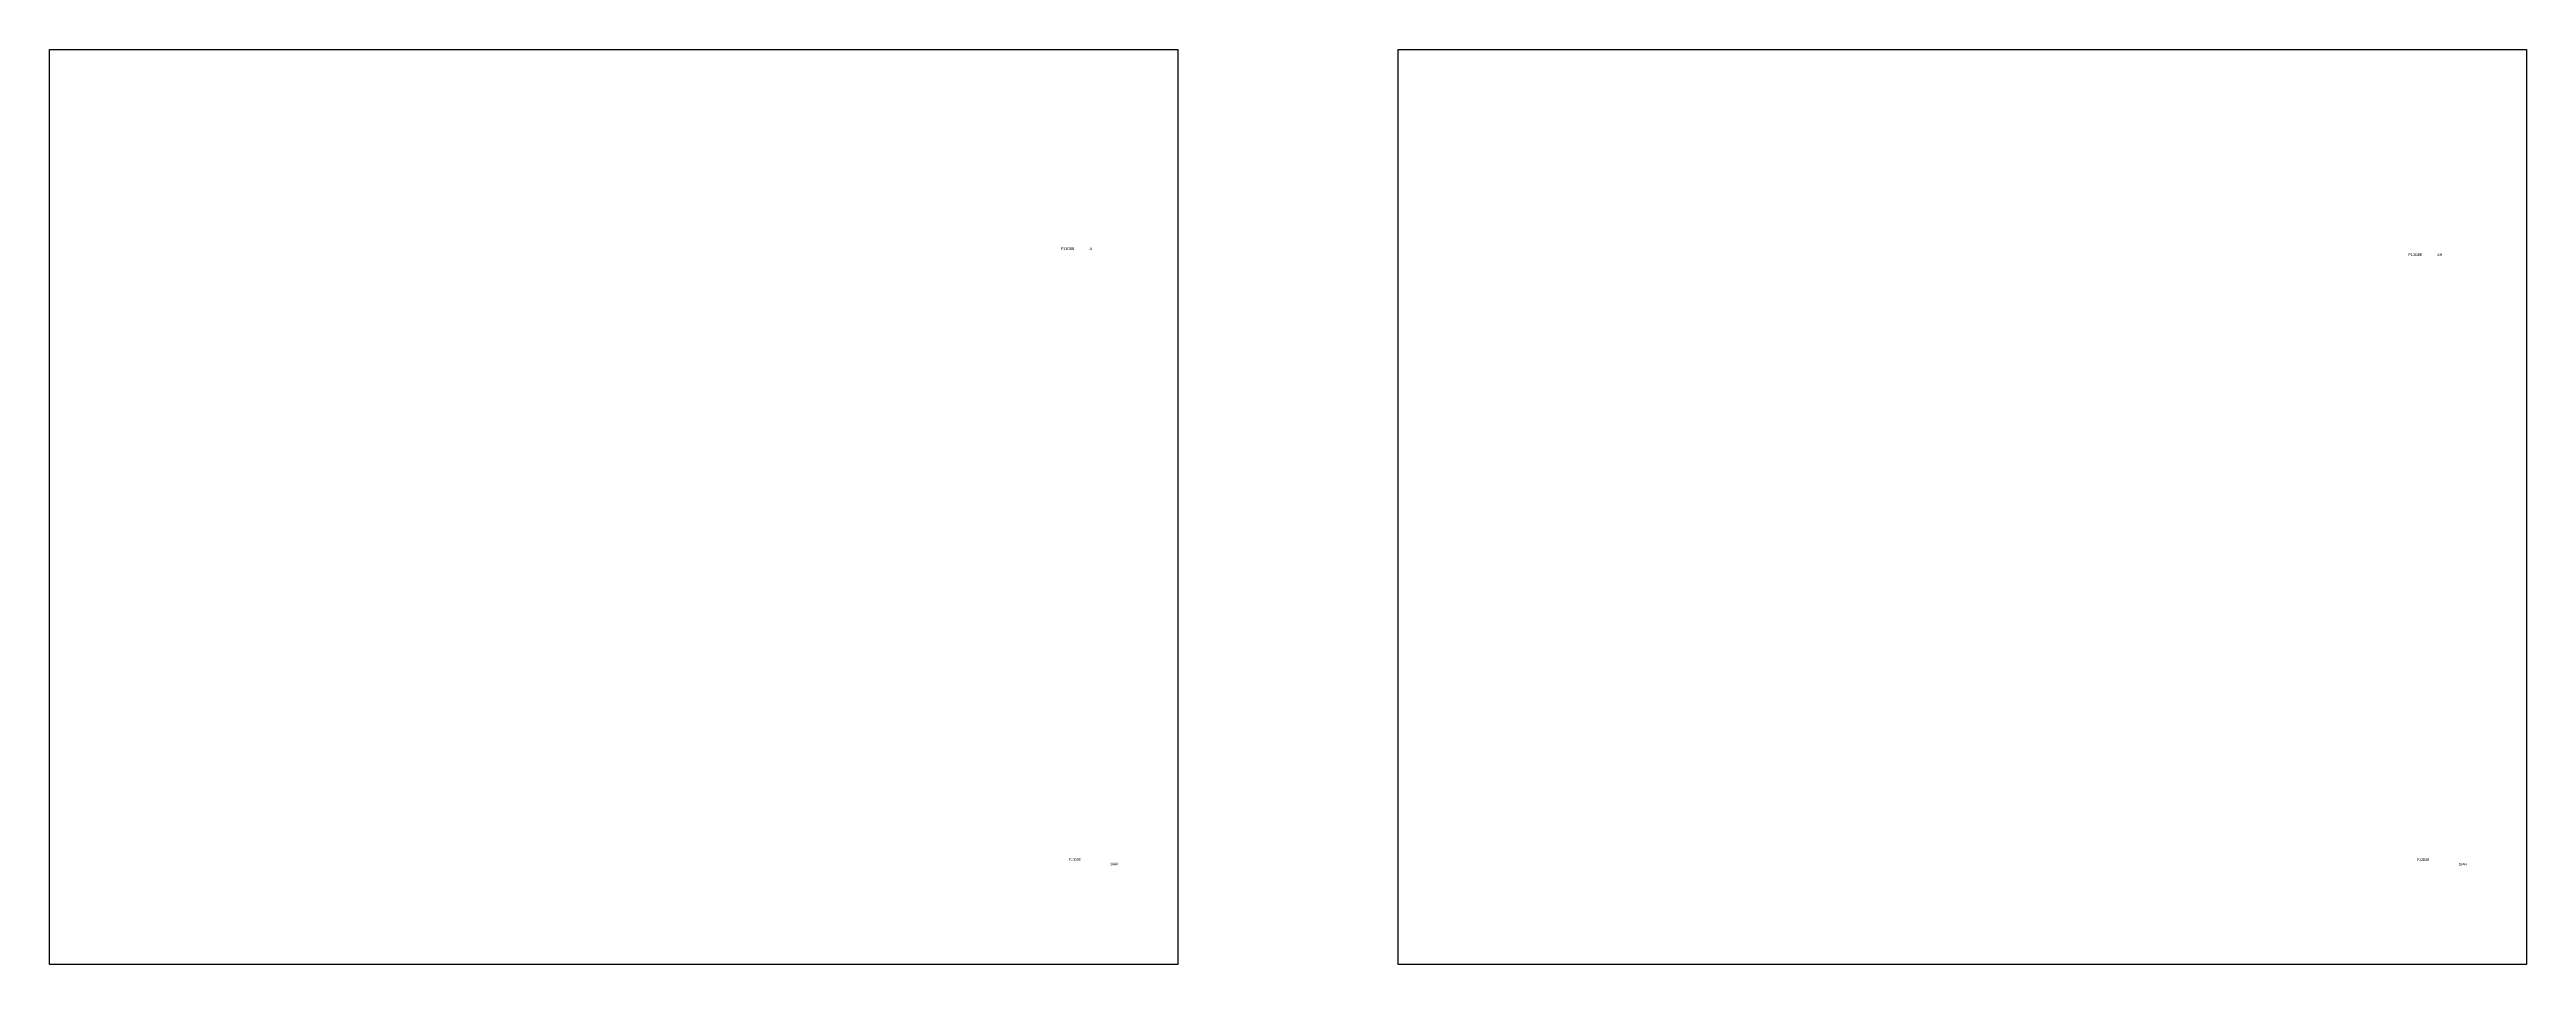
# Model space of a CAD drawing. Header units: millimetres. Extents: x 740085 to 745902, y 2232921 to 2235071.
import ezdxf

# ---------------------------------------------------------------- set-up
doc = ezdxf.new("R2010")
doc.units = ezdxf.units.MM
doc.layers.add('pp', color=1, linetype='Continuous')
doc.styles.add('TIMES', font='swissl.ttf')

msp = doc.modelspace()

# ---------------------------------------------------------------- linework, layer by layer
at = {"layer": 'pp', "color": 1, "lineweight": 25}
for points in [[(742735.3, 2235070.6), (742735.3, 2232920.6), (740085.3, 2232920.6), (740085.3, 2235070.6)], [(745902.3, 2235070.6), (745902.3, 2232920.6), (743252.3, 2232920.6), (743252.3, 2235070.6)]]:
    msp.add_lwpolyline(points, close=True, dxfattribs=at)

# ---------------------------------------------------------------- texts
at = {"layer": 'pp', "color": 7, "style": 'TIMES'}
for s, height, p in [('F13D88               A', 6.25, (742460.3, 2234599.6)), ('F13D88 ', 5.72, (742478.5, 2233164.4)), ('16AP', 5.72, (742575.9, 2233153.8))]:
    msp.add_text(s, height=height, dxfattribs=at).set_placement(p)
at = {"layer": 'pp', "color": 0, "style": 'TIMES'}
for s, height, p in [('F13D88               AH', 6.25, (745625.3, 2234585.4)), ('F13D88', 5.72, (745645.2, 2233164.1)), ('16AH', 5.72, (745742.6, 2233153.5))]:
    msp.add_text(s, height=height, dxfattribs=at).set_placement(p)

doc.saveas('drawing.dxf')
